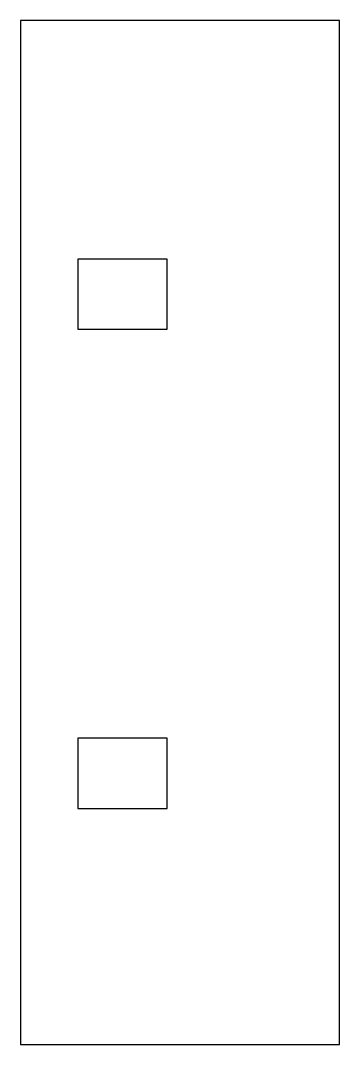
# Model space of a CAD drawing. Extents: x 0 to 50, y 0 to 160.
import ezdxf

# ---------------------------------------------------------------- set-up
doc = ezdxf.new("R2010")
doc.units = 0
doc.layers.get('0').update_dxf_attribs({"linetype": 'CONTINUOUS'})

msp = doc.modelspace()

# ---------------------------------------------------------------- linework, layer by layer
for points in [[(0, 0), (50, 0), (50, 160.5), (0, 160.5)], [(9, 112.1), (23, 112.1), (23, 123.1), (9, 123.1)], [(9, 37), (23, 37), (23, 48), (9, 48)]]:
    msp.add_lwpolyline(points, close=True)

doc.saveas('drawing.dxf')
